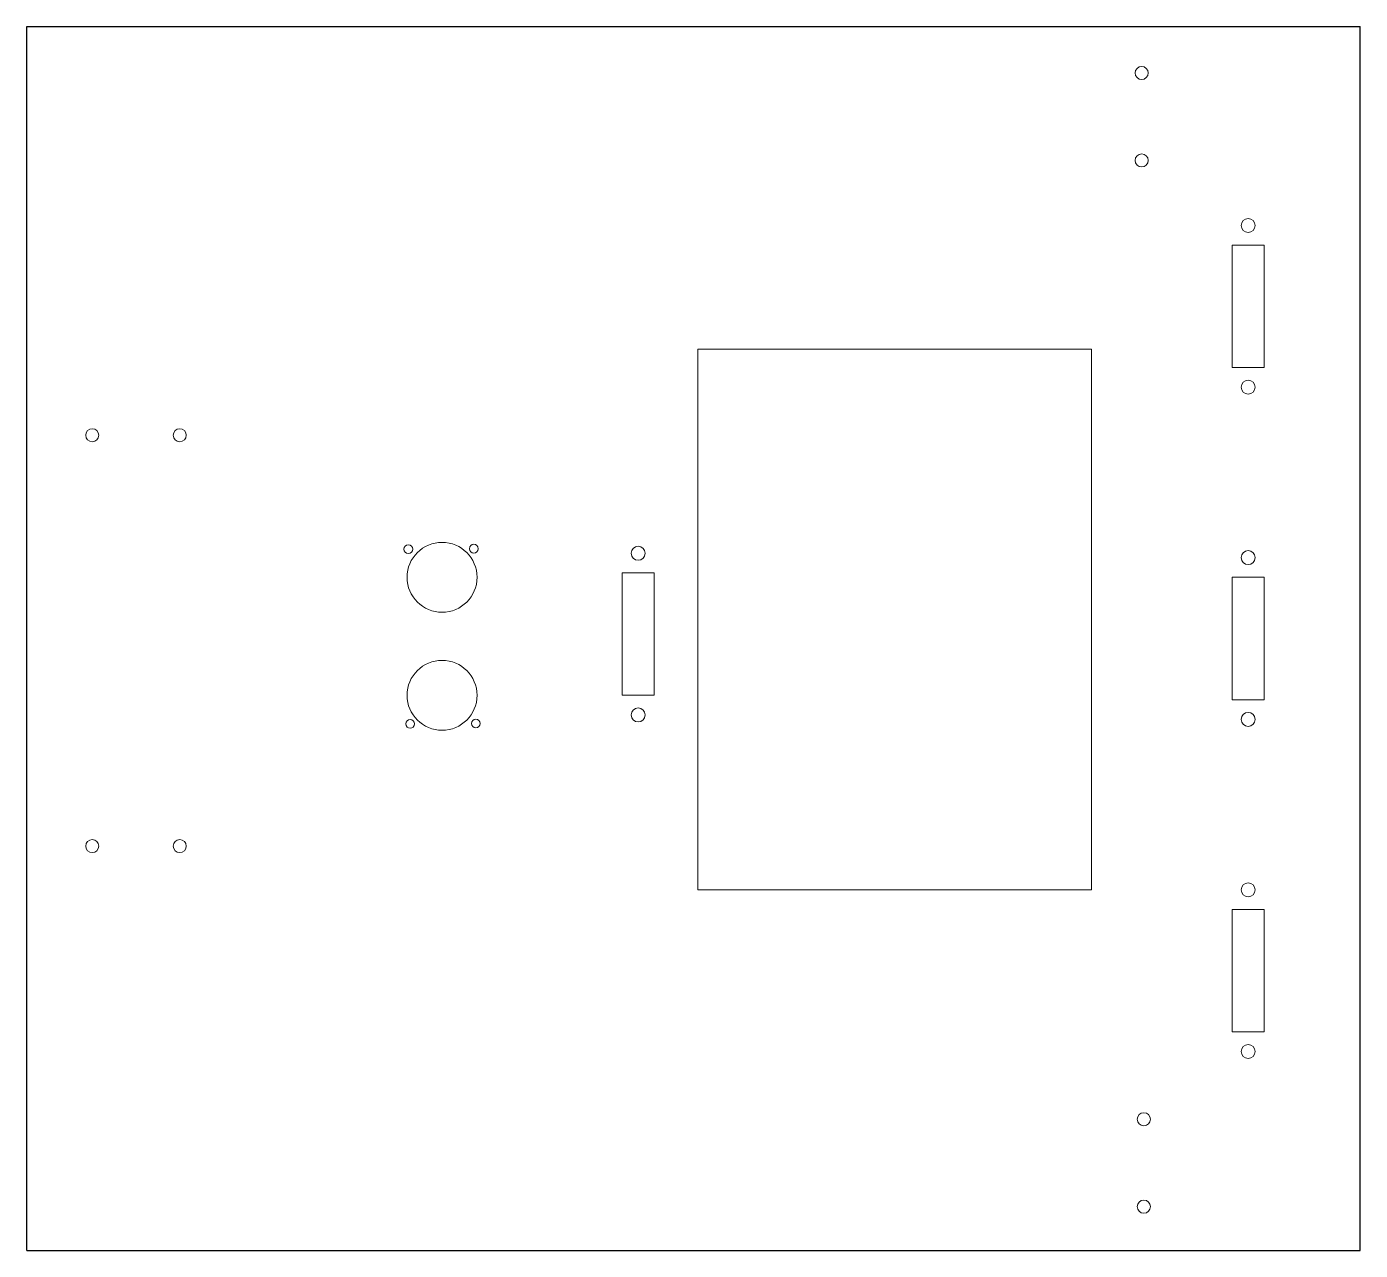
# Model space of a CAD drawing. Header units: millimetres. Extents: x 0 to 305, y 0 to 280.
import ezdxf

# ---------------------------------------------------------------- set-up
doc = ezdxf.new("R2010")
doc.units = ezdxf.units.MM

msp = doc.modelspace()

# ---------------------------------------------------------------- linework, layer by layer
at = {"color": 7, "linetype": 'Continuous'}
for p, q in [((0, 0), (0, 280)), ((0, 280), (305, 280)), ((305, 0), (305, 280)), ((0, 0), (305, 0))]:
    msp.add_line(p, q, dxfattribs=at)
at = {"color": 7, "linetype": 'Continuous', "lineweight": 15}
for p, q in [((305, 280), (0, 280)), ((0, 280), (0, 0)), ((305, 0), (305, 280)), ((283, 230), (275.7, 230)), ((275.7, 230), (275.7, 202)), ((283, 202), (283, 230)), ((243.5, 206.22), (153.5, 206.22)), ((153.5, 206.22), (153.5, 82.52)), ((243.5, 82.52), (243.5, 206.22)), ((275.7, 202), (283, 202)), ((143.5, 155), (136.2, 155)), ((136.2, 155), (136.2, 127)), ((143.5, 127), (143.5, 155)), ((283, 154), (275.7, 154)), ((275.7, 154), (275.7, 126)), ((283, 126), (283, 154)), ((136.2, 127), (143.5, 127)), ((275.7, 126), (283, 126)), ((153.5, 82.52), (243.5, 82.52)), ((283, 78), (275.7, 78)), ((275.7, 78), (275.7, 50)), ((283, 50), (283, 78)), ((275.7, 50), (283, 50)), ((0, 0), (305, 0))]:
    msp.add_line(p, q, dxfattribs=at)
for centre, radius in [((255, 269.4), 1.5), ((255, 249.4), 1.5), ((279.35, 234.5), 1.6), ((279.35, 197.5), 1.6), ((15, 186.5), 1.5), ((35, 186.5), 1.5), ((95, 154), 8), ((87.28, 160.45), 1), ((102.28, 160.55), 1), ((139.85, 159.5), 1.6), ((279.35, 158.5), 1.6), ((95, 127), 8), ((139.85, 122.5), 1.6), ((279.35, 121.5), 1.6), ((87.72, 120.45), 1), ((102.72, 120.55), 1), ((15, 92.5), 1.5), ((35, 92.5), 1.5), ((279.35, 82.5), 1.6), ((279.35, 45.5), 1.6), ((255.5, 30), 1.5), ((255.5, 10), 1.5)]:
    msp.add_circle(centre, radius, dxfattribs=at)

doc.saveas('drawing.dxf')
